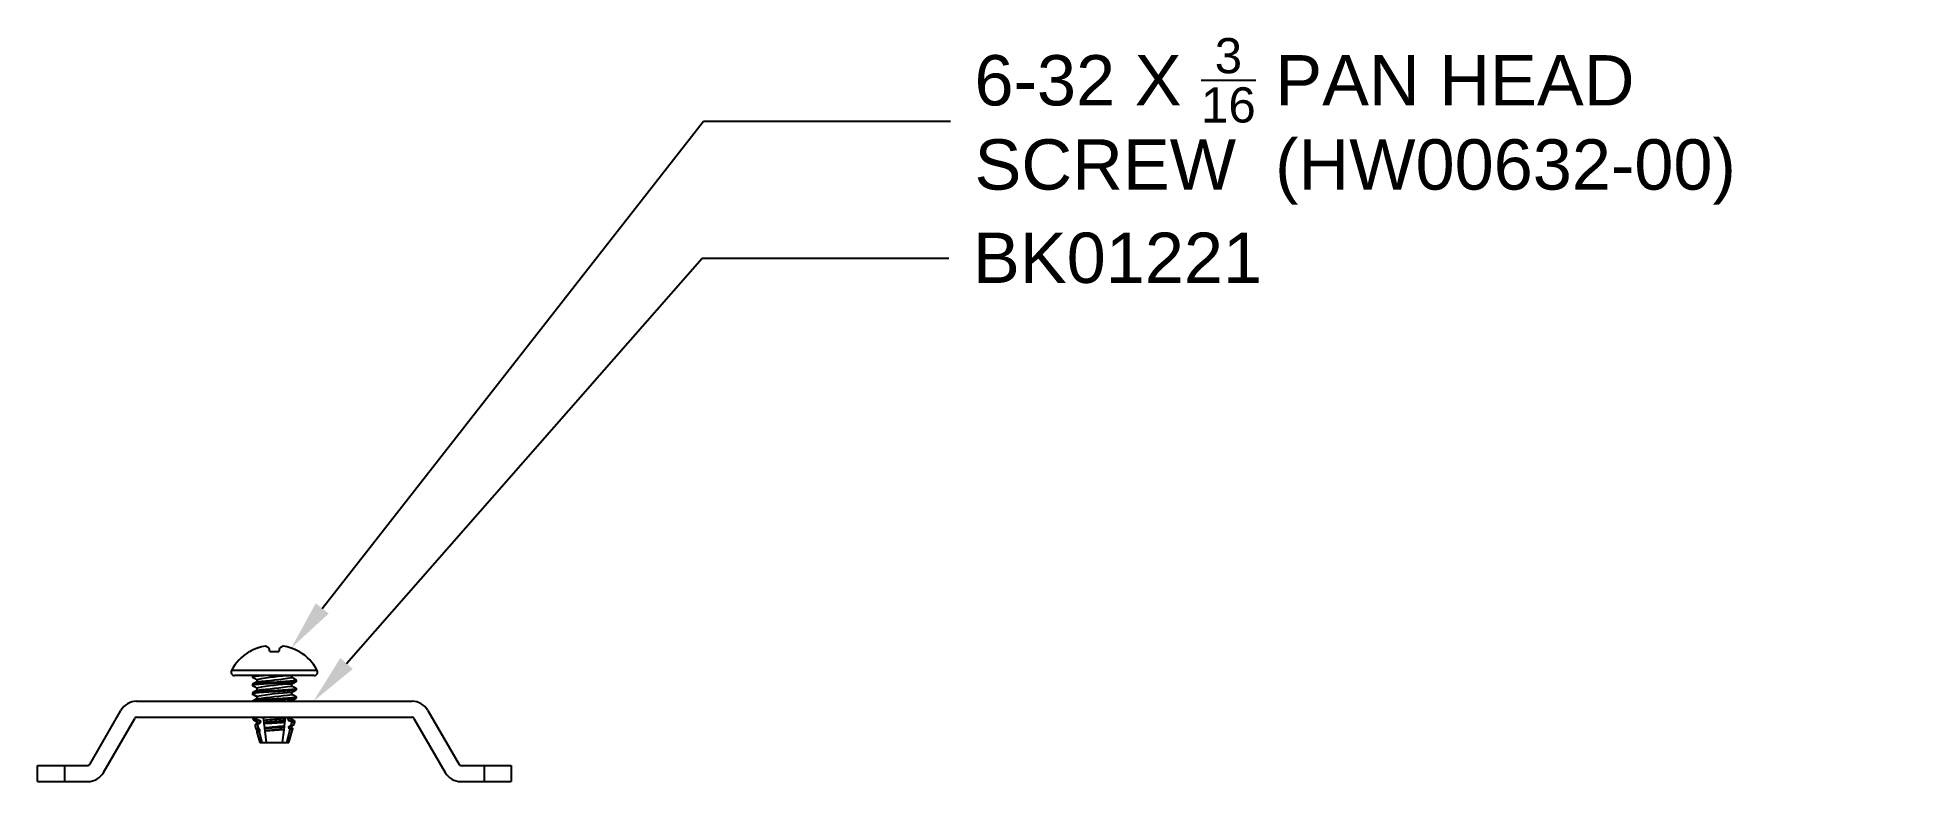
# Model space of a CAD drawing. Extents: x -0.88 to 6.11, y -0.3 to 2.47.
import ezdxf
from ezdxf import colors
from ezdxf.entities.mleader import LeaderData, LeaderLine
from ezdxf.math import Vec2, Vec3

# ---------------------------------------------------------------- set-up
doc = ezdxf.new("R2010")
doc.units = 0
doc.header["$LTSCALE"] = 0.5
doc.header["$MEASUREMENT"] = 0
for name, color, linetype in [('FAB DWG', 221, 'CONTINUOUS'), ('Hardware', 242, 'CONTINUOUS'), ('Mounting', 4, 'CONTINUOUS')]:
    doc.layers.add(name, color=color, linetype=linetype)
doc.styles.add('LSAD_Standard', font='arial.ttf')

msp = doc.modelspace()

# ---------------------------------------------------------------- linework, layer by layer
at = {"layer": 'Hardware', "linetype": 'Continuous', "transparency": 16777216}
for p, q in [((-0.0933, 0.1841), (-0.0948, 0.1841)), ((-0.0167, 0.1841), (-0.0193, 0.1986)), ((0.0167, 0.1841), (-0.0167, 0.1841)), ((0.0193, 0.1986), (0.0167, 0.1841)), ((0.0948, 0.1841), (0.0933, 0.1841)), ((0.1595, 0.1151), (-0.1595, 0.1151)), ((0.148, 0.096), (-0.148, 0.096)), ((-0.082, 0.094), (-0.082, 0.0901)), ((-0.0789, 0.096), (-0.0816, 0.0945)), ((-0.0651, 0.0803), (-0.0651, 0.0728)), ((0.0643, 0.0953), (0.0656, 0.096)), ((0.0651, 0.0882), (0.0651, 0.0957)), ((0.082, 0.0784), (0.0651, 0.0882)), ((0.0815, 0.0789), (0.082, 0.0784)), ((0.082, 0.0745), (0.082, 0.0784)), ((-0.082, 0.0628), (-0.082, 0.0589)), ((-0.082, 0.0315), (-0.082, 0.0276)), ((-0.0651, 0.0178), (-0.082, 0.0276)), ((-0.082, 0.0003), (-0.082, 0)), ((-0.0651, 0.0491), (-0.0651, 0.0416)), ((-0.0651, 0.0178), (-0.0651, 0.0103)), ((0.0651, 0.0569), (0.0651, 0.0644)), ((0.0651, 0.0257), (0.0651, 0.0332)), ((0.0651, 0), (0.0651, 0.0019)), ((0.082, 0.0432), (0.082, 0.0471)), ((0.082, 0.012), (0.082, 0.0159)), ((-0.0807, -0.0615), (-0.0789, -0.0679)), ((-0.0651, -0.0759), (-0.0789, -0.0679)), ((-0.0704, -0.0598), (-0.0691, -0.0648)), ((-0.0408, -0.057), (-0.0408, -0.057)), ((-0.0402, -0.0617), (-0.0405, -0.0598)), ((-0.0391, -0.0713), (-0.0402, -0.0617)), ((0.0399, -0.0649), (0.0389, -0.0728)), ((0.0405, -0.0598), (0.0399, -0.0649)), ((0.0521, -0.0713), (0.0513, -0.0636)), ((0.0651, -0.0681), (0.0651, -0.0606)), ((-0.0731, -0.0884), (-0.0683, -0.1053)), ((-0.0651, -0.1072), (-0.0683, -0.1053)), ((-0.0655, -0.1152), (-0.0545, -0.154)), ((-0.0651, -0.0759), (-0.0651, -0.0834)), ((-0.0651, -0.1072), (-0.0651, -0.1147)), ((-0.0646, -0.1144), (-0.0651, -0.1147)), ((-0.0637, -0.0861), (-0.0596, -0.1021)), ((-0.0596, -0.1021), (-0.0549, -0.1043)), ((-0.0555, -0.1122), (-0.0568, -0.1129)), ((-0.0568, -0.1129), (-0.0462, -0.154)), ((-0.0549, -0.1043), (-0.0555, -0.1122)), ((-0.0522, -0.0727), (-0.0529, -0.0806)), ((-0.0381, -0.079), (-0.0391, -0.0713)), ((-0.0375, -0.0839), (-0.0381, -0.079)), ((-0.0356, -0.0991), (-0.0375, -0.0839)), ((-0.0353, -0.1022), (-0.0356, -0.0991)), ((-0.0343, -0.1099), (-0.0353, -0.1022)), ((-0.0342, -0.1108), (-0.0343, -0.1099)), ((-0.0289, -0.154), (-0.0342, -0.1108)), ((0.0348, -0.1062), (0.0289, -0.154)), ((0.035, -0.1043), (0.0348, -0.1062)), ((0.036, -0.0965), (0.035, -0.1043)), ((0.0364, -0.0928), (0.036, -0.0965)), ((0.0381, -0.0794), (0.0364, -0.0928)), ((0.0389, -0.0728), (0.0381, -0.0794)), ((0.0462, -0.154), (0.0591, -0.1041)), ((0.0547, -0.1022), (0.0541, -0.0945)), ((0.0545, -0.154), (0.0693, -0.1018)), ((0.0591, -0.1041), (0.0547, -0.1022)), ((0.0627, -0.0898), (0.066, -0.0772)), ((0.0651, -0.0993), (0.0651, -0.0918)), ((0.0736, -0.0866), (0.0769, -0.0749)), ((-0.0545, -0.154), (-0.0462, -0.154)), ((-0.0462, -0.154), (-0.0289, -0.154)), ((-0.0289, -0.154), (0.0289, -0.154)), ((0.0289, -0.154), (0.0462, -0.154)), ((0.0462, -0.154), (0.0545, -0.154))]:
    msp.add_line(p, q, dxfattribs=at)
at = {"layer": 'Hardware', "linetype": 'Continuous', "transparency": 16777216, "flags": 128}
for points in [[(-0.0307, 0.096), (-0.0404, 0.0954), (-0.0494, 0.0947), (-0.0577, 0.0941), (-0.0649, 0.0934), (-0.071, 0.0927), (-0.0758, 0.092), (-0.0793, 0.0913), (-0.0813, 0.0907), (-0.082, 0.0901), (-0.0815, 0.0897)], [(0.082, 0.0784), (0.0813, 0.0778), (0.0793, 0.0772), (0.0759, 0.0765), (0.071, 0.0758), (0.0649, 0.0751), (0.0577, 0.0744), (0.0497, 0.0738), (0.041, 0.0732), (0.0317, 0.0726), (0.0216, 0.072), (0.0109, 0.0713), (0, 0.0706), (-0.0109, 0.0699), (-0.0216, 0.0692), (-0.0317, 0.0686), (-0.041, 0.068), (-0.0497, 0.0674), (-0.0577, 0.0667), (-0.0649, 0.0661), (-0.071, 0.0654), (-0.0758, 0.0647), (-0.0793, 0.064), (-0.0813, 0.0634), (-0.082, 0.0628)], [(0.082, 0.0745), (0.0813, 0.0739), (0.0793, 0.0733), (0.0759, 0.0726), (0.071, 0.0719), (0.0649, 0.0712), (0.0577, 0.0705), (0.0497, 0.0699), (0.041, 0.0693), (0.0317, 0.0687), (0.0216, 0.068), (0.0109, 0.0674), (0, 0.0667), (-0.0109, 0.066), (-0.0216, 0.0653), (-0.0317, 0.0647), (-0.041, 0.0641), (-0.0497, 0.0635), (-0.0577, 0.0628), (-0.0649, 0.0622), (-0.071, 0.0615), (-0.0758, 0.0608), (-0.0793, 0.0601), (-0.0813, 0.0595), (-0.082, 0.0589), (-0.0815, 0.0584)], [(-0.0816, 0.0897), (-0.0731, 0.0847), (-0.0651, 0.0801)], [(-0.0646, 0.0731), (-0.0731, 0.0682), (-0.0816, 0.0632)], [(0.0643, 0.064), (0.0728, 0.0689), (0.0812, 0.0738)], [(0.0816, 0.0788), (0.072, 0.0844), (0.0651, 0.0884)], [(0.0812, 0.0478), (0.0813, 0.0477), (0.082, 0.0471), (0.0813, 0.0466), (0.0793, 0.0459), (0.0759, 0.0452), (0.071, 0.0445), (0.0649, 0.0438), (0.0577, 0.0432), (0.0497, 0.0425), (0.041, 0.0419), (0.0317, 0.0413), (0.0216, 0.0407), (0.0109, 0.04), (0, 0.0393), (-0.0109, 0.0386), (-0.0216, 0.038), (-0.0317, 0.0373), (-0.041, 0.0367), (-0.0497, 0.0361), (-0.0577, 0.0355), (-0.0649, 0.0348), (-0.071, 0.0341), (-0.0758, 0.0334), (-0.0793, 0.0328), (-0.0813, 0.0321), (-0.082, 0.0315), (-0.082, 0.0315)], [(0.082, 0.0432), (0.0813, 0.0426), (0.0793, 0.042), (0.0759, 0.0413), (0.071, 0.0406), (0.0649, 0.0399), (0.0577, 0.0393), (0.0497, 0.0386), (0.041, 0.038), (0.0317, 0.0374), (0.0216, 0.0368), (0.0109, 0.0361), (0, 0.0354), (-0.0109, 0.0347), (-0.0216, 0.0341), (-0.0317, 0.0334), (-0.041, 0.0328), (-0.0497, 0.0322), (-0.0577, 0.0316), (-0.0649, 0.0309), (-0.071, 0.0302), (-0.0758, 0.0295), (-0.0793, 0.0288), (-0.0813, 0.0282), (-0.082, 0.0276)], [(-0.082, 0.0276), (-0.0813, 0.027), (-0.0811, 0.027)], [(0.0815, 0.0164), (0.082, 0.0159), (0.0813, 0.0153), (0.0793, 0.0147), (0.0759, 0.014), (0.071, 0.0133), (0.0649, 0.0126), (0.0577, 0.0119), (0.0497, 0.0113), (0.041, 0.0107), (0.0317, 0.0101), (0.0216, 0.0095), (0.0109, 0.0088), (0, 0.0081), (-0.0109, 0.0074), (-0.0216, 0.0067), (-0.0317, 0.0061), (-0.041, 0.0055), (-0.0497, 0.0049), (-0.0577, 0.0042), (-0.0649, 0.0036), (-0.071, 0.0029), (-0.0758, 0.0022), (-0.0793, 0.0015), (-0.0813, 0.0009), (-0.082, 0.0003)], [(-0.0816, 0.0584), (-0.0731, 0.0535), (-0.0651, 0.0488)], [(-0.0646, 0.0419), (-0.0731, 0.0369), (-0.0816, 0.032)], [(-0.0812, 0.027), (-0.0728, 0.022), (-0.0651, 0.0176)], [(-0.0643, 0.0108), (-0.0728, 0.0058), (-0.0812, 0.0009)], [(0.082, 0.012), (0.0813, 0.0114), (0.0793, 0.0108), (0.0759, 0.0101), (0.071, 0.0094), (0.0649, 0.0087), (0.0577, 0.008), (0.0497, 0.0074), (0.041, 0.0068), (0.0317, 0.0062), (0.0216, 0.0055), (0.0109, 0.0049), (0, 0.0042), (-0.0109, 0.0035), (-0.0216, 0.0028), (-0.0317, 0.0022), (-0.041, 0.0016), (-0.0497, 0.001), (-0.0577, 0.0003), (-0.0613, 0)], [(0.0643, 0.0328), (0.0728, 0.0377), (0.0812, 0.0426)], [(0.0646, 0.0016), (0.0731, 0.0066), (0.0816, 0.0115)], [(0.0812, 0.0478), (0.0728, 0.0527), (0.0651, 0.0572)], [(0.0816, 0.0163), (0.0731, 0.0213), (0.0651, 0.0259)], [(-0.0782, -0.0598), (-0.0804, -0.0611)], [(-0.0789, -0.0679), (-0.0779, -0.0687), (-0.0779, -0.0687)], [(-0.0779, -0.0687), (-0.0713, -0.0726), (-0.0651, -0.0762)], [(0.0399, -0.0649), (0.0329, -0.0655), (0.0255, -0.0661), (0.0174, -0.0667), (0.0088, -0.0674), (0, -0.0681), (-0.0086, -0.0688), (-0.017, -0.0694), (-0.0249, -0.0701), (-0.0322, -0.0707), (-0.0391, -0.0713)], [(0.0646, -0.0609), (0.0664, -0.0598)], [(0.0766, -0.0745), (0.0725, -0.0721), (0.0651, -0.0678)], [(-0.0646, -0.0831), (-0.0689, -0.0857), (-0.0727, -0.0879)], [(-0.0683, -0.1053), (-0.068, -0.1057), (-0.0673, -0.1061)], [(-0.0673, -0.1061), (-0.0659, -0.1069), (-0.0651, -0.1074)], [(-0.0529, -0.0806), (-0.0595, -0.0839), (-0.0637, -0.0861)], [(0.0389, -0.0728), (0.0321, -0.0733), (0.0248, -0.0739), (0.0169, -0.0746), (0.0085, -0.0752), (0, -0.0759), (-0.0083, -0.0766), (-0.0165, -0.0772), (-0.0242, -0.0778), (-0.0314, -0.0784), (-0.0381, -0.079)], [(0.036, -0.0965), (0.028, -0.0971), (0.0192, -0.0978), (0.0097, -0.0986), (0, -0.0993), (-0.0095, -0.1001), (-0.0187, -0.1008), (-0.0274, -0.1015), (-0.0353, -0.1022)], [(0.035, -0.1043), (0.0272, -0.105), (0.0186, -0.1057), (0.0094, -0.1064), (0, -0.1072), (-0.0092, -0.1079), (-0.0182, -0.1086), (-0.0266, -0.1093), (-0.0343, -0.1099)], [(0.066, -0.0772), (0.0618, -0.0753), (0.0521, -0.0713)], [(0.0541, -0.0945), (0.0589, -0.0919), (0.0627, -0.0898)], [(0.0591, -0.1041), (0.0619, -0.1037), (0.0643, -0.1033), (0.0662, -0.103), (0.0677, -0.1026), (0.0687, -0.1022), (0.0692, -0.1019), (0.0693, -0.1016), (0.0689, -0.1013)], [(0.0646, -0.0921), (0.0716, -0.088), (0.073, -0.0872)], [(0.0689, -0.1013), (0.0686, -0.1011), (0.0651, -0.0991)], [(0.066, -0.0772), (0.0675, -0.077), (0.0703, -0.0766), (0.0727, -0.0763), (0.0745, -0.0759), (0.0759, -0.0755), (0.0767, -0.0752), (0.0769, -0.0749), (0.0767, -0.0745), (0.0766, -0.0745)]]:
    msp.add_lwpolyline(points, dxfattribs=at)
at = {"layer": 'Hardware', "linetype": 'Continuous', "transparency": 16777216}
for centre, radius, start, end in [((0, 0.0304), 0.1806, 121.6613, 152.00623), ((-0.0004, 0.0281), 0.1815, 110.11869, 120.77095), ((-0.0169, 0.0545), 0.1512, 96.06105, 107.69179), ((-0.0439, 0.1632), 0.0431, 55.13203, 75.19241), ((0.0439, 0.1632), 0.0431, 104.80759, 124.86797), ((0.0169, 0.0545), 0.1512, 72.30821, 83.93895), ((0.0004, 0.0281), 0.1815, 59.22905, 69.88131), ((0, 0.0304), 0.1806, 27.99377, 58.3387), ((-0.148, 0.109), 0.013, 152.00623, 270), ((-0.0758, 0.0852), 0.0108, 88.82575, 125.02685), ((0.0983, -0.7684), 0.8643, 92.25559, 100.89354), ((-0.3023, 2.6891), 2.6267, 275.19214, 278.03942), ((0.148, 0.109), 0.013, 270, 27.99377), ((0.0983, -0.7996), 0.8643, 92.25559, 100.89354), ((0.0983, -0.8309), 0.8643, 92.25559, 100.89354), ((-0.3023, 2.6578), 2.6267, 275.19214, 278.03942), ((-0.2495, 2.1867), 2.1838, 274.86657, 278.28257), ((0.3023, -2.6143), 2.6267, 95.19214, 95.57186), ((-0.0713, -0.0802), 0.021, 103.04216, 116.72826), ((-0.069, -0.0822), 0.0174, 90.41982, 124.84445), ((0.1385, 0.3592), 0.4721, 243.91074, 246.17798), ((1.8634, -24.46), 24.4725, 94.40417, 94.46132), ((-0.537, 1.0567), 1.2654, 297.7058, 298.07384), ((0.0494, -0.0208), 0.0429, 272.62188, 290.74711), ((0.0519, -0.0427), 0.0286, 270.36328, 297.47932), ((-0.0648, -0.1024), 0.0163, 86.1446, 120.78877), ((-0.0597, -0.1155), 0.0134, 89.53244, 130.40235), ((-0.0575, -0.1278), 0.0149, 87.2086, 122.4124), ((-0.0529, -0.0971), 0.0245, 88.21801, 119.74613), ((-0.0551, -0.1231), 0.0188, 89.14375, 121.87324), ((-0.0496, -0.124), 0.0436, 94.37431, 110.07984), ((-0.0543, -0.1371), 0.0249, 92.61232, 114.14661), ((2.2309, -37.4704), 37.4552, 93.35637, 93.47219), ((1.4352, -16.4436), 16.4105, 94.88949, 95.14207), ((1.7922, -27.0912), 27.0422, 93.72623, 93.87272), ((0.053, -0.0657), 0.0288, 272.08952, 293.43241), ((0.055, -0.083), 0.0192, 269.13439, 301.66127), ((0.0619, -0.0666), 0.0231, 272.14885, 300.35795)]:
    msp.add_arc(centre, radius, start, end, dxfattribs=at)
at = {"layer": 'Mounting', "linetype": 'Continuous', "lineweight": 25, "transparency": 16777216}
for p, q in [((-0.5134, 0), (0.5134, 0)), ((-0.6884, -0.2352), (-0.5721, -0.0339)), ((-0.6366, -0.2651), (-0.5204, -0.0638)), ((-0.5134, -0.0598), (0.5134, -0.0598)), ((0.5204, -0.0638), (0.6366, -0.2651)), ((0.5721, -0.0339), (0.6884, -0.2352)), ((-0.8829, -0.2392), (-0.6953, -0.2392)), ((-0.8829, -0.299), (-0.8829, -0.2392)), ((-0.7828, -0.2392), (-0.7828, -0.299)), ((0.6953, -0.2392), (0.8829, -0.2392)), ((0.7828, -0.299), (0.7828, -0.2392)), ((0.8829, -0.2392), (0.8829, -0.299)), ((-0.8829, -0.299), (-0.6953, -0.299)), ((0.6953, -0.299), (0.8829, -0.299))]:
    msp.add_line(p, q, dxfattribs=at)
for centre, radius, start, end in [((-0.5134, -0.0678), 0.0678, 90, 150), ((-0.5134, -0.0678), 0.008, 90, 150), ((0.5134, -0.0678), 0.0678, 30, 90), ((0.5134, -0.0678), 0.008, 30, 90), ((-0.6953, -0.2312), 0.008, 270, 330), ((-0.6953, -0.2312), 0.0678, 270, 330), ((0.6953, -0.2312), 0.0678, 210, 270), ((0.6953, -0.2312), 0.008, 210, 270)]:
    msp.add_arc(centre, radius, start, end, dxfattribs=at)

# ---------------------------------------------------------------- leaders
at = {"layer": 'FAB DWG', "ltscale": 0.5, "transparency": 16777216}
ml = msp.add_multileader_mtext('Standard', dxfattribs=at)
ml.set_content('\\A1;6-32 X {\\H0.7x;\\S3/16;} PAN HEAD SCREW  (HW00632-00)', color=256, style='LSAD_Standard')
ml.set_leader_properties()
ml.build(insert=Vec2(0, 0))
ml.multileader.update_dxf_attribs({"text_left_attachment_type": 2, "dogleg_length": 0.36, "arrow_head_size": 0.1875})
ctx = ml.context
ctx.base_point, ctx.char_height, ctx.arrow_head_size, ctx.landing_gap_size, ctx.plane_origin = Vec3(2.5197, 2.1622), 0.1875, 0.1875, 0.09, Vec3(1.4925, 1.7592)
ctx.left_attachment = 2
notes = []
notes.append((ctx, [(0, (1, 1, 0), (1.6002, 2.1622), (1, 0), 0.9195, [(0, [(0.0629, 0.1986)], 0, [])])]))
ctx.mtext.insert, ctx.mtext.width, ctx.mtext.defined_height, ctx.mtext.flow_direction = Vec3(2.6097, 2.4723), 3.496279, 0.8541, 5
ml = msp.add_multileader_mtext('Standard', dxfattribs=at)
ml.set_content('BK01221', color=256, style='LSAD_Standard')
ml.set_leader_properties()
ml.build(insert=Vec2(0, 0))
ml.multileader.update_dxf_attribs({"text_left_attachment_type": 2, "dogleg_length": 0.36, "arrow_head_size": 0.1875})
ctx = ml.context
ctx.base_point, ctx.char_height, ctx.arrow_head_size, ctx.landing_gap_size, ctx.plane_origin = Vec3(2.514, 1.6512), 0.1875, 0.1875, 0.09, Vec3(1.4868, 1.4333)
ctx.left_attachment = 2
notes.append((ctx, [(0, (1, 1, 0), (1.5945, 1.6512), (1, 0), 0.9195, [(0, [(0.1455, 0)], 0, [])])]))
ctx.mtext.insert, ctx.mtext.width, ctx.mtext.defined_height, ctx.mtext.flow_direction = Vec3(2.604, 1.7469), 3.15153, 0.8541, 5
for ctx, leaders in notes:
    for number, flags, end, landing, length, lines in leaders:
        leader = LeaderData()
        leader.index, (leader.has_last_leader_line, leader.has_dogleg_vector, leader.attachment_direction) = number, flags
        leader.last_leader_point, leader.dogleg_vector, leader.dogleg_length = Vec3(end), Vec3(landing), length
        for number, points, colour, breaks in lines:
            line = LeaderLine()
            line.index, line.vertices, line.color, line.breaks = number, Vec3.list(points), colors.encode_raw_color(colour), breaks
            leader.lines.append(line)
        ctx.leaders.append(leader)

doc.saveas('drawing.dxf')
